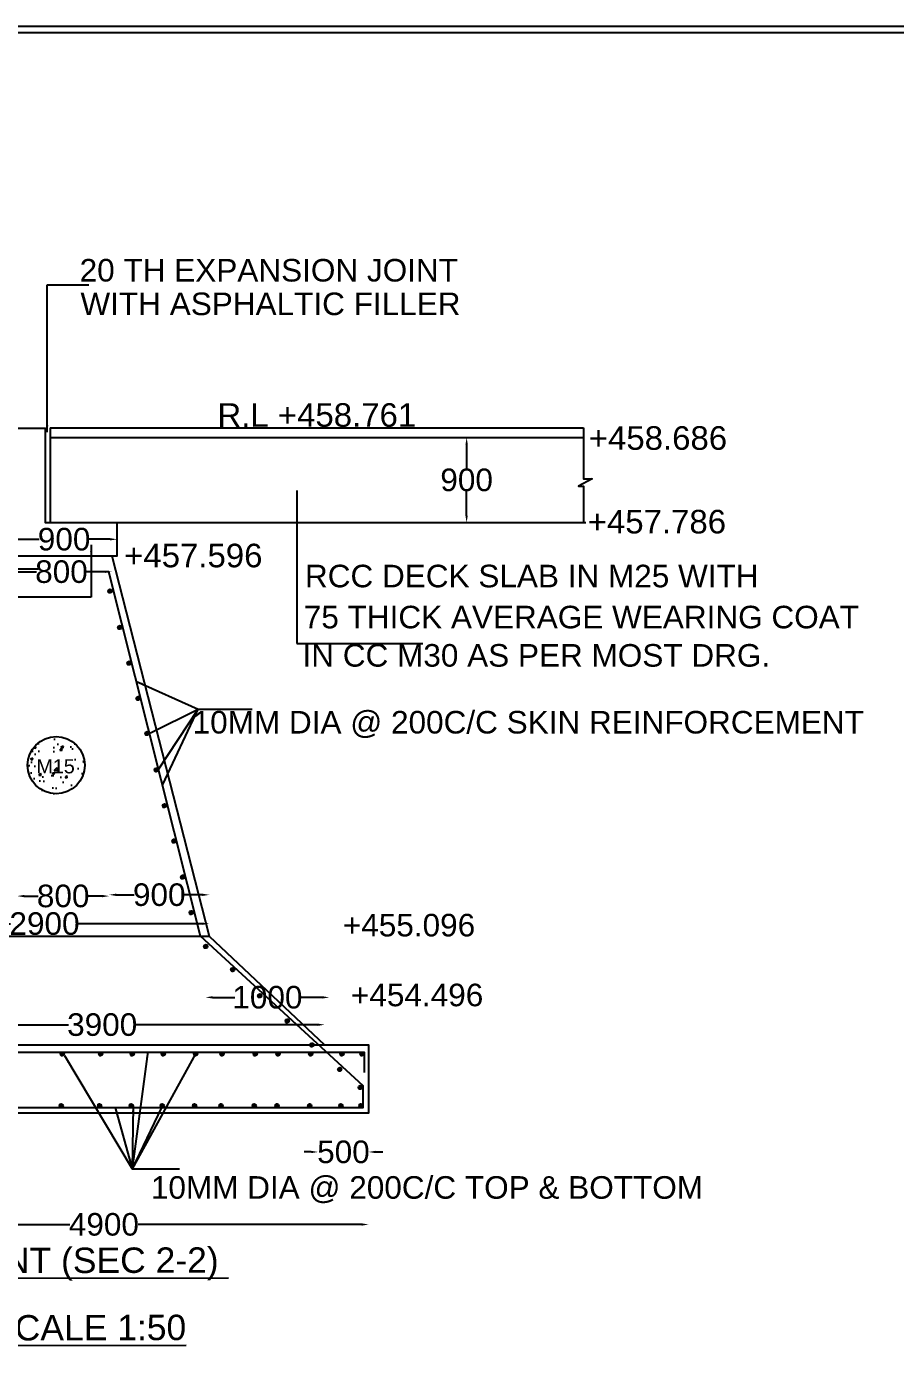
# Model space of a CAD drawing. Header units: inches. Extents: x 508123 to 525314, y -169988 to -157768.
# Drawn here: x 516558 to 519639, y -162481 to -157768 of the extents above; entities that cross this region are included whole.
import ezdxf

# ---------------------------------------------------------------- set-up
doc = ezdxf.new("R2010")
doc.units = ezdxf.units.IN
doc.header["$MEASUREMENT"] = 0
doc.layers.add('DRAWING', color=7, linetype='Continuous')
doc.layers.add('TEXT', color=7, linetype='Continuous')
doc.styles.get("Standard").update_dxf_attribs({"font": 'arial.ttf', "height": 80})
doc.dimstyles.new('ST100', dxfattribs={"dimtxt": 100, "dimasz": 25, "dimexe": 0, "dimexo": 300, "dimgap": 0.09, "dimtad": 0, "dimtih": 1, "dimtoh": 1, "dimdec": 0, "dimzin": 0, "dimdsep": 46, "dimtxsty": 'Standard', "dimcen": 0, "dimse1": 1, "dimse2": 1, "dimadec": 0, "dimazin": 0, "dimtfac": 1, "dimtdec": 0, "dimtofl": 0, "dimtmove": 0, "dimatfit": 3, "dimfxl": 2000, "dimtolj": 1, "dimtzin": 0, "dimarcsym": 0})

# ---------------------------------------------------------------- blocks, each defined once
blk = doc.blocks.new('*D65')
at = {"layer": 'Defpoints', "color": 0, "ltscale": 0.4, "transparency": 16777216}
for p in [(516503.5, -159583.5), (516879.5, -159584.8), (516879.5, -159584.8)]:
    blk.add_point(p, dxfattribs=at)
at = {"layer": 'DRAWING', "color": 0, "lineweight": -2, "ltscale": 0.4, "transparency": 16777216}
for p, q in [((516528.5, -159584.8), (516603.2, -159584.8)), ((516854.5, -159584.8), (516779.8, -159584.8))]:
    blk.add_line(p, q, dxfattribs=at)
at = {"layer": 'DRAWING', "color": 0, "ltscale": 0.4, "transparency": 16777216}
for points in [[(516528.5, -159580.6), (516528.5, -159588.9), (516503.5, -159584.8)], [(516854.5, -159580.6), (516854.5, -159588.9), (516879.5, -159584.8)]]:
    blk.add_solid(points, dxfattribs=at)
at = {"layer": 'DRAWING', "color": 0, "ltscale": 0.4, "transparency": 16777216, "insert": (516691.5, -159584.8), "char_height": 80, "attachment_point": 5}
blk.add_mtext('\\A1;900', dxfattribs=at)
blk = doc.blocks.new('*D66')
at = {"layer": 'Defpoints', "color": 0, "ltscale": 0.4, "transparency": 16777216}
for p in [(516503.5, -159644), (516861, -159644), (516861, -159700)]:
    blk.add_point(p, dxfattribs=at)
at = {"layer": 'DRAWING', "color": 0, "lineweight": -2, "ltscale": 0.4, "transparency": 16777216}
for p, q in [((516528.5, -159700), (516593.9, -159700)), ((516836, -159700), (516770.6, -159700))]:
    blk.add_line(p, q, dxfattribs=at)
at = {"layer": 'DRAWING', "color": 0, "ltscale": 0.4, "transparency": 16777216}
for points in [[(516528.5, -159695.8), (516528.5, -159704.2), (516503.5, -159700)], [(516836, -159695.8), (516836, -159704.2), (516861, -159700)]]:
    blk.add_solid(points, dxfattribs=at)
at = {"layer": 'DRAWING', "color": 0, "ltscale": 0.4, "transparency": 16777216, "insert": (516682.2, -159700), "char_height": 80, "attachment_point": 5}
blk.add_mtext('\\A1;800', dxfattribs=at)
blk = doc.blocks.new('*D67')
at = {"layer": 'Defpoints', "color": 0, "ltscale": 0.4, "transparency": 16777216}
for p in [(518148, -159224), (518118.5, -159525.5), (518118.5, -159525.5)]:
    blk.add_point(p, dxfattribs=at)
at = {"layer": 'DRAWING', "color": 0, "lineweight": -2, "ltscale": 0.4, "transparency": 16777216}
for p, q in [((518118.5, -159249), (518118.5, -159333.8)), ((518118.5, -159500.5), (518118.5, -159415.7))]:
    blk.add_line(p, q, dxfattribs=at)
at = {"layer": 'DRAWING', "color": 0, "ltscale": 0.4, "transparency": 16777216}
for points in [[(518114.3, -159249), (518122.7, -159249), (518118.5, -159224)], [(518114.3, -159500.5), (518122.7, -159500.5), (518118.5, -159525.5)]]:
    blk.add_solid(points, dxfattribs=at)
at = {"layer": 'DRAWING', "color": 0, "ltscale": 0.4, "transparency": 16777216, "insert": (518118.5, -159374.7), "char_height": 80, "attachment_point": 5}
blk.add_mtext('\\A1;900', dxfattribs=at)
blk = doc.blocks.new('*D69')
at = {"layer": 'Defpoints', "color": 0, "ltscale": 0.4, "transparency": 16777216}
for p in [(516525, -160844.2), (516851.5, -160844.2), (516851.5, -160849.5)]:
    blk.add_point(p, dxfattribs=at)
at = {"layer": 'DRAWING', "color": 0, "lineweight": -2, "ltscale": 0.4, "transparency": 16777216}
for p, q in [((516550, -160849.5), (516599.9, -160849.5)), ((516826.5, -160849.5), (516776.6, -160849.5))]:
    blk.add_line(p, q, dxfattribs=at)
at = {"layer": 'DRAWING', "color": 0, "ltscale": 0.4, "transparency": 16777216}
for points in [[(516550, -160845.3), (516550, -160853.7), (516525, -160849.5)], [(516826.5, -160845.3), (516826.5, -160853.7), (516851.5, -160849.5)]]:
    blk.add_solid(points, dxfattribs=at)
at = {"layer": 'DRAWING', "color": 0, "ltscale": 0.4, "transparency": 16777216, "insert": (516688.2, -160849.5), "char_height": 80, "attachment_point": 5}
blk.add_mtext('\\A1;800', dxfattribs=at)
blk = doc.blocks.new('*D70')
at = {"layer": 'Defpoints', "color": 0, "ltscale": 0.4, "transparency": 16777216}
for p in [(516851.5, -160849.5), (517206, -160845), (517206, -160991.5)]:
    blk.add_point(p, dxfattribs=at)
at = {"layer": 'DRAWING', "color": 0, "lineweight": -2, "ltscale": 0.4, "transparency": 16777216}
for p, q in [((516876.5, -160845), (516940.4, -160845)), ((517181, -160845), (517117.1, -160845))]:
    blk.add_line(p, q, dxfattribs=at)
at = {"layer": 'DRAWING', "color": 0, "ltscale": 0.4, "transparency": 16777216}
for points in [[(516876.5, -160840.8), (516876.5, -160849.2), (516851.5, -160845)], [(517181, -160840.8), (517181, -160849.2), (517206, -160845)]]:
    blk.add_solid(points, dxfattribs=at)
at = {"layer": 'DRAWING', "color": 0, "ltscale": 0.4, "transparency": 16777216, "insert": (517028.8, -160845), "char_height": 80, "attachment_point": 5}
blk.add_mtext('\\A1;900', dxfattribs=at)
blk = doc.blocks.new('*D71')
at = {"layer": 'Defpoints', "color": 0, "ltscale": 0.4, "transparency": 16777216}
for p in [(517206, -160947.4), (516038, -160991.5), (517206, -160991.5)]:
    blk.add_point(p, dxfattribs=at)
at = {"layer": 'DRAWING', "color": 0, "lineweight": -2, "ltscale": 0.4, "transparency": 16777216}
for p, q in [((516063, -160947.4), (516501.9, -160947.4)), ((517181, -160947.4), (516742.1, -160947.4))]:
    blk.add_line(p, q, dxfattribs=at)
at = {"layer": 'DRAWING', "color": 0, "ltscale": 0.4, "transparency": 16777216}
for points in [[(516063, -160943.3), (516063, -160951.6), (516038, -160947.4)], [(517181, -160943.3), (517181, -160951.6), (517206, -160947.4)]]:
    blk.add_solid(points, dxfattribs=at)
at = {"layer": 'DRAWING', "color": 0, "ltscale": 0.4, "transparency": 16777216, "insert": (516622, -160947.4), "char_height": 80, "attachment_point": 5}
blk.add_mtext('\\A1;2900', dxfattribs=at)
blk = doc.blocks.new('*D72')
at = {"layer": 'Defpoints', "color": 0, "ltscale": 0.4, "transparency": 16777216}
for p in [(516038, -161301), (517615, -161305.5), (517615, -161377)]:
    blk.add_point(p, dxfattribs=at)
at = {"layer": 'DRAWING', "color": 0, "lineweight": -2, "ltscale": 0.4, "transparency": 16777216}
for p, q in [((516063, -161305.5), (516707.1, -161305.5)), ((517590, -161305.5), (516945.9, -161305.5))]:
    blk.add_line(p, q, dxfattribs=at)
at = {"layer": 'DRAWING', "color": 0, "ltscale": 0.4, "transparency": 16777216}
for points in [[(516063, -161301.3), (516063, -161309.7), (516038, -161305.5)], [(517590, -161301.3), (517590, -161309.7), (517615, -161305.5)]]:
    blk.add_solid(points, dxfattribs=at)
at = {"layer": 'DRAWING', "color": 0, "ltscale": 0.4, "transparency": 16777216, "insert": (516826.5, -161305.5), "char_height": 80, "attachment_point": 5}
blk.add_mtext('\\A1;3900', dxfattribs=at)
blk = doc.blocks.new('*D73')
at = {"layer": 'Defpoints', "color": 0, "ltscale": 0.4, "transparency": 16777216}
for p in [(517193, -161193), (517631.5, -161193), (517631.5, -161208.5)]:
    blk.add_point(p, dxfattribs=at)
at = {"layer": 'DRAWING', "color": 0, "lineweight": -2, "ltscale": 0.4, "transparency": 16777216}
for p, q in [((517218, -161208.5), (517296.6, -161208.5)), ((517606.5, -161208.5), (517527.9, -161208.5))]:
    blk.add_line(p, q, dxfattribs=at)
at = {"layer": 'DRAWING', "color": 0, "ltscale": 0.4, "transparency": 16777216}
for points in [[(517218, -161204.3), (517218, -161212.7), (517193, -161208.5)], [(517606.5, -161204.3), (517606.5, -161212.7), (517631.5, -161208.5)]]:
    blk.add_solid(points, dxfattribs=at)
at = {"layer": 'DRAWING', "color": 0, "ltscale": 0.4, "transparency": 16777216, "insert": (517412.2, -161208.5), "char_height": 80, "attachment_point": 5}
blk.add_mtext('\\A1;1000', dxfattribs=at)
blk = doc.blocks.new('*D78')
at = {"layer": 'Defpoints', "color": 0, "ltscale": 0.4, "transparency": 16777216}
for p in [(517592.5, -161619.5), (517771, -161619.5), (517592.5, -161756.5)]:
    blk.add_point(p, dxfattribs=at)
at = {"layer": 'DRAWING', "color": 0, "lineweight": -2, "ltscale": 0.4, "transparency": 16777216}
for p, q in [((517567.5, -161756.5), (517542.5, -161756.5)), ((517796, -161756.5), (517821, -161756.5))]:
    blk.add_line(p, q, dxfattribs=at)
at = {"layer": 'DRAWING', "color": 0, "ltscale": 0.4, "transparency": 16777216}
for points in [[(517567.5, -161752.3), (517567.5, -161760.7), (517592.5, -161756.5)], [(517796, -161752.3), (517796, -161760.7), (517771, -161756.5)]]:
    blk.add_solid(points, dxfattribs=at)
at = {"layer": 'DRAWING', "color": 0, "ltscale": 0.4, "transparency": 16777216, "insert": (517681.8, -161756.5), "char_height": 80, "attachment_point": 5}
blk.add_mtext('\\A1;500', dxfattribs=at)
blk = doc.blocks.new('*D79')
at = {"layer": 'Defpoints', "color": 0, "ltscale": 0.4, "transparency": 16777216}
for p in [(515894, -161619.5), (517771, -161619.5), (517771, -162013.5)]:
    blk.add_point(p, dxfattribs=at)
at = {"layer": 'DRAWING', "color": 0, "lineweight": -2, "ltscale": 0.4, "transparency": 16777216}
for p, q in [((515919, -162013.5), (516711.5, -162013.5)), ((517746, -162013.5), (516953.5, -162013.5))]:
    blk.add_line(p, q, dxfattribs=at)
at = {"layer": 'DRAWING', "color": 0, "ltscale": 0.4, "transparency": 16777216}
for points in [[(515919, -162009.3), (515919, -162017.7), (515894, -162013.5)], [(517746, -162009.3), (517746, -162017.7), (517771, -162013.5)]]:
    blk.add_solid(points, dxfattribs=at)
at = {"layer": 'DRAWING', "color": 0, "ltscale": 0.4, "transparency": 16777216, "insert": (516832.5, -162013.5), "char_height": 80, "attachment_point": 5}
blk.add_mtext('\\A1;4900', dxfattribs=at)

msp = doc.modelspace()

# ---------------------------------------------------------------- hatches: boundary and pattern name
at = {"layer": 'DRAWING', "ltscale": 0.4}
h = msp.add_hatch(dxfattribs=at)
h.set_pattern_fill('ANSI31', color=256, scale=0.65, style=0)
h.set_pattern_definition([(315, (185182.4, -265886.525), (-0.057452425971, -0.057452425971), [])])
h.paths.add_polyline_path([(516847.5, -159768.5, 1), (516860.5, -159768.5, 1)])
h = msp.add_hatch(dxfattribs=at)
h.set_pattern_fill('ANSI31', color=256, scale=0.65, style=0)
h.set_pattern_definition([(315, (185217.4, -266015.025), (-0.057452425971, -0.057452425971), [])])
h.paths.add_polyline_path([(516882.5, -159897, 1), (516895.5, -159897, 1)])
h = msp.add_hatch(dxfattribs=at)
h.set_pattern_fill('ANSI31', color=256, scale=0.65, style=0)
h.set_pattern_definition([(315, (185250.4, -266141.525), (-0.057452425971, -0.057452425971), [])])
h.paths.add_polyline_path([(516915.5, -160023.5, 1), (516928.5, -160023.5, 1)])
h = msp.add_hatch(dxfattribs=at)
h.set_pattern_fill('ANSI31', color=256, scale=0.65, style=0)
h.set_pattern_definition([(315, (185281.9, -266266.525), (-0.057452425971, -0.057452425971), [])])
h.paths.add_polyline_path([(516947, -160148.5, 1), (516960, -160148.5, 1)])
h = msp.add_hatch(dxfattribs=at)
h.set_pattern_fill('AR-CONC', color=256, scale=12.893543, angle=0.14120308, style=0)
h.set_pattern_definition([(50.141203, (19465.314, -630.33), (92.499912, -7.863036), [9.670158, -106.371733]), (355.141203, (19465.31, -630.33), (-18.128922, 96.939836), [7.736126, -85.097386]), (100.592603, (19473.02, -630.99), (74.371058, 89.076741), [8.218369, -90.402062]), (46.325403, (19465.25, -604.54), (137.657364, -21.00208), [14.505236, -159.5576]), (96.776803, (19476.72, -606.3), (120.201244, 125.894923), [12.327554, -135.603072]), (351.325403, (19465.25, -604.54), (120.201146, 125.895017), [11.60419, -127.64608]), (21.141203, (19478.16, -610.96), (77.09017, -51.722013), [9.670158, -106.371733]), (326.141203, (19478.16, -610.96), (31.141452, 93.574567), [7.736126, -85.097386]), (71.592603, (19484.58, -615.27), (108.231654, 41.852469), [8.218369, -90.402062]), (37.641203, (19465.314, -630.33), (1.4620525, 42.925547), [0, -84.065903, 0, -86.386741, 0, -85.419725]), (7.641203, (19465.314, -630.33), (33.7935554, 50.9370826), [0, -49.253336, 0, -82.1318714, 0, -32.556197]), (327.641203, (19436.56, -630.402), (68.8355854, -2.7384882), [0, -32.2338585, 0, -100.5696385, 0, -133.448174]), (317.641203, (19423.67, -630.434), (75.1613245, 13.092351), [0, -41.904016, 0, -66.788555, 0, -94.767544])])
h.paths.add_polyline_path([(516561.99988, -160385.6263, 1), (516764.74739, -160385.6263, 1)])
h.paths.add_polyline_path([(516580.80165, -160352.19992), (516733.70023, -160351.82311), (516733.88767, -160427.88017), (516580.98909, -160428.25699)], flags=24)
h = msp.add_hatch(dxfattribs=at)
h.set_pattern_fill('ANSI31', color=256, scale=0.65, style=0)
h.set_pattern_definition([(315, (185313.9, -266391.025), (-0.057452425971, -0.057452425971), [])])
h.paths.add_polyline_path([(516979, -160273, 1), (516992, -160273, 1)])
h = msp.add_hatch(dxfattribs=at)
h.set_pattern_fill('ANSI31', color=256, scale=0.65, style=0)
h.set_pattern_definition([(315, (185346.4, -266520.025), (-0.057452425971, -0.057452425971), [])])
h.paths.add_polyline_path([(517011.5, -160402, 1), (517024.5, -160402, 1)])
h = msp.add_hatch(dxfattribs=at)
h.set_pattern_fill('ANSI31', color=256, scale=0.65, style=0)
h.set_pattern_definition([(315, (185375.4, -266647.025), (-0.057452425971, -0.057452425971), [])])
h.paths.add_polyline_path([(517040.5, -160529, 1), (517053.5, -160529, 1)])
h = msp.add_hatch(dxfattribs=at)
h.set_pattern_fill('ANSI31', color=256, scale=0.65, style=0)
h.set_pattern_definition([(315, (185409.4, -266772.525), (-0.057452425971, -0.057452425971), [])])
h.paths.add_polyline_path([(517074.5, -160654.5, 1), (517087.5, -160654.5, 1)])
h = msp.add_hatch(dxfattribs=at)
h.set_pattern_fill('ANSI31', color=256, scale=0.65, style=0)
h.set_pattern_definition([(315, (185439.9, -266900.025), (-0.057452425971, -0.057452425971), [])])
h.paths.add_polyline_path([(517105, -160782, 1), (517118, -160782, 1)])
h = msp.add_hatch(dxfattribs=at)
h.set_pattern_fill('ANSI31', color=256, scale=0.65, style=0)
h.set_pattern_definition([(315, (185470.4, -267026.025), (-0.057452425971, -0.057452425971), [])])
h.paths.add_polyline_path([(517135.5, -160908, 1), (517148.5, -160908, 1)])
h = msp.add_hatch(dxfattribs=at)
h.set_pattern_fill('ANSI31', color=256, scale=0.65, style=0)
h.set_pattern_definition([(315, (185521.9, -267146.025), (-0.057452425971, -0.057452425971), [])])
h.paths.add_polyline_path([(517187, -161028, 1), (517200, -161028, 1)])
h = msp.add_hatch(dxfattribs=at)
h.set_pattern_fill('ANSI31', color=256, scale=0.65, style=0)
h.set_pattern_definition([(315, (185617.9, -267228.025), (-0.057452425971, -0.057452425971), [])])
h.paths.add_polyline_path([(517283, -161110, 1), (517296, -161110, 1)])
h = msp.add_hatch(dxfattribs=at)
h.set_pattern_fill('ANSI31', color=256, scale=0.65, style=0)
h.set_pattern_definition([(315, (185713.4, -267321.025), (-0.057452425971, -0.057452425971), [])])
h.paths.add_polyline_path([(517378.5, -161203, 1), (517391.5, -161203, 1)])
h = msp.add_hatch(dxfattribs=at)
h.set_pattern_fill('ANSI31', color=256, scale=0.65, style=0)
h.set_pattern_definition([(315, (185810.9, -267410.025), (-0.057452425971, -0.057452425971), [])])
h.paths.add_polyline_path([(517476, -161292, 1), (517489, -161292, 1)])
h = msp.add_hatch(dxfattribs=at)
h.set_pattern_fill('ANSI31', color=256, scale=0.65, style=0)
h.set_pattern_definition([(315, (185898.4, -267495.025), (-0.057452425971, -0.057452425971), [])])
h.paths.add_polyline_path([(517563.5, -161377, 1), (517576.5, -161377, 1)])
h = msp.add_hatch(dxfattribs=at)
h.set_pattern_fill('ANSI31', color=256, scale=0.65, style=0)
h.set_pattern_definition([(315, (185013.4, -267527.025), (-0.057452425971, -0.057452425971), [])])
h.paths.add_polyline_path([(516678.5, -161409, 1), (516691.5, -161409, 1)])
h = msp.add_hatch(dxfattribs=at)
h.set_pattern_fill('ANSI31', color=256, scale=0.65, style=0)
h.set_pattern_definition([(315, (185149.4, -267527.025), (-0.057452425971, -0.057452425971), [])])
h.paths.add_polyline_path([(516814.5, -161409, 1), (516827.5, -161409, 1)])
h = msp.add_hatch(dxfattribs=at)
h.set_pattern_fill('ANSI31', color=256, scale=0.65, style=0)
h.set_pattern_definition([(315, (185261.4, -267527.025), (-0.057452425971, -0.057452425971), [])])
h.paths.add_polyline_path([(516926.5, -161409, 1), (516939.5, -161409, 1)])
h = msp.add_hatch(dxfattribs=at)
h.set_pattern_fill('ANSI31', color=256, scale=0.65, style=0)
h.set_pattern_definition([(315, (185371.4, -267527.025), (-0.057452425971, -0.057452425971), [])])
h.paths.add_polyline_path([(517036.5, -161409, 1), (517049.5, -161409, 1)])
h = msp.add_hatch(dxfattribs=at)
h.set_pattern_fill('ANSI31', color=256, scale=0.65, style=0)
h.set_pattern_definition([(315, (185485.9, -267527.025), (-0.057452425971, -0.057452425971), [])])
h.paths.add_polyline_path([(517151, -161409, 1), (517164, -161409, 1)])
h = msp.add_hatch(dxfattribs=at)
h.set_pattern_fill('ANSI31', color=256, scale=0.65, style=0)
h.set_pattern_definition([(315, (185579.9, -267527.025), (-0.057452425971, -0.057452425971), [])])
h.paths.add_polyline_path([(517245, -161409, 1), (517258, -161409, 1)])
h = msp.add_hatch(dxfattribs=at)
h.set_pattern_fill('ANSI31', color=256, scale=0.65, style=0)
h.set_pattern_definition([(315, (185697.4, -267527.025), (-0.057452425971, -0.057452425971), [])])
h.paths.add_polyline_path([(517362.5, -161409, 1), (517375.5, -161409, 1)])
h = msp.add_hatch(dxfattribs=at)
h.set_pattern_fill('ANSI31', color=256, scale=0.65, style=0)
h.set_pattern_definition([(315, (185778.4, -267527.025), (-0.057452425971, -0.057452425971), [])])
h.paths.add_polyline_path([(517443.5, -161409, 1), (517456.5, -161409, 1)])
h = msp.add_hatch(dxfattribs=at)
h.set_pattern_fill('ANSI31', color=256, scale=0.65, style=0)
h.set_pattern_definition([(315, (185894.4, -267527.025), (-0.057452425971, -0.057452425971), [])])
h.paths.add_polyline_path([(517559.5, -161409, 1), (517572.5, -161409, 1)])
h = msp.add_hatch(dxfattribs=at)
h.set_pattern_fill('ANSI31', color=256, scale=0.65, style=0)
h.set_pattern_definition([(315, (186004.9, -267527.025), (-0.057452425971, -0.057452425971), [])])
h.paths.add_polyline_path([(517670, -161409, 1), (517683, -161409, 1)])
h = msp.add_hatch(dxfattribs=at)
h.set_pattern_fill('ANSI31', color=256, scale=0.65, style=0)
h.set_pattern_definition([(315, (186075.9, -267527.025), (-0.057452425971, -0.057452425971), [])])
h.paths.add_polyline_path([(517741, -161409, 1), (517754, -161409, 1)])
h = msp.add_hatch(dxfattribs=at)
h.set_pattern_fill('ANSI31', color=256, scale=0.65, style=0)
h.set_pattern_definition([(315, (185996.9, -267581.525), (-0.057452425971, -0.057452425971), [])])
h.paths.add_polyline_path([(517662, -161463.5, 1), (517675, -161463.5, 1)])
h = msp.add_hatch(dxfattribs=at)
h.set_pattern_fill('ANSI31', color=256, scale=0.65, style=0)
h.set_pattern_definition([(315, (186069.9, -267645.525), (-0.057452425971, -0.057452425971), [])])
h.paths.add_polyline_path([(517735, -161527.5, 1), (517748, -161527.5, 1)])
h = msp.add_hatch(dxfattribs=at)
h.set_pattern_fill('ANSI31', color=256, scale=0.65, style=0)
h.set_pattern_definition([(45, (185009.9, -55474.475), (-0.057452425971, 0.057452425971), [])])
h.paths.add_polyline_path([(516688, -161592.5, 1), (516675, -161592.5, 1)])
h = msp.add_hatch(dxfattribs=at)
h.set_pattern_fill('ANSI31', color=256, scale=0.65, style=0)
h.set_pattern_definition([(45, (185145.9, -55474.475), (-0.057452425971, 0.057452425971), [])])
h.paths.add_polyline_path([(516824, -161592.5, 1), (516811, -161592.5, 1)])
h = msp.add_hatch(dxfattribs=at)
h.set_pattern_fill('ANSI31', color=256, scale=0.65, style=0)
h.set_pattern_definition([(45, (185257.9, -55474.475), (-0.057452425971, 0.057452425971), [])])
h.paths.add_polyline_path([(516936, -161592.5, 1), (516923, -161592.5, 1)])
h = msp.add_hatch(dxfattribs=at)
h.set_pattern_fill('ANSI31', color=256, scale=0.65, style=0)
h.set_pattern_definition([(45, (185367.9, -55474.475), (-0.057452425971, 0.057452425971), [])])
h.paths.add_polyline_path([(517046, -161592.5, 1), (517033, -161592.5, 1)])
h = msp.add_hatch(dxfattribs=at)
h.set_pattern_fill('ANSI31', color=256, scale=0.65, style=0)
h.set_pattern_definition([(45, (185482.4, -55474.475), (-0.057452425971, 0.057452425971), [])])
h.paths.add_polyline_path([(517160.5, -161592.5, 1), (517147.5, -161592.5, 1)])
h = msp.add_hatch(dxfattribs=at)
h.set_pattern_fill('ANSI31', color=256, scale=0.65, style=0)
h.set_pattern_definition([(45, (185576.4, -55474.475), (-0.057452425971, 0.057452425971), [])])
h.paths.add_polyline_path([(517254.5, -161592.5, 1), (517241.5, -161592.5, 1)])
h = msp.add_hatch(dxfattribs=at)
h.set_pattern_fill('ANSI31', color=256, scale=0.65, style=0)
h.set_pattern_definition([(45, (185693.9, -55474.475), (-0.057452425971, 0.057452425971), [])])
h.paths.add_polyline_path([(517372, -161592.5, 1), (517359, -161592.5, 1)])
h = msp.add_hatch(dxfattribs=at)
h.set_pattern_fill('ANSI31', color=256, scale=0.65, style=0)
h.set_pattern_definition([(45, (185774.9, -55474.475), (-0.057452425971, 0.057452425971), [])])
h.paths.add_polyline_path([(517453, -161592.5, 1), (517440, -161592.5, 1)])
h = msp.add_hatch(dxfattribs=at)
h.set_pattern_fill('ANSI31', color=256, scale=0.65, style=0)
h.set_pattern_definition([(45, (185890.9, -55474.475), (-0.057452425971, 0.057452425971), [])])
h.paths.add_polyline_path([(517569, -161592.5, 1), (517556, -161592.5, 1)])
h = msp.add_hatch(dxfattribs=at)
h.set_pattern_fill('ANSI31', color=256, scale=0.65, style=0)
h.set_pattern_definition([(45, (186001.4, -55474.475), (-0.057452425971, 0.057452425971), [])])
h.paths.add_polyline_path([(517679.5, -161592.5, 1), (517666.5, -161592.5, 1)])
h = msp.add_hatch(dxfattribs=at)
h.set_pattern_fill('ANSI31', color=256, scale=0.65, style=0)
h.set_pattern_definition([(45, (186072.4, -55474.475), (-0.057452425971, 0.057452425971), [])])
h.paths.add_polyline_path([(517750.5, -161592.5, 1), (517737.5, -161592.5, 1)])

# ---------------------------------------------------------------- linework, layer by layer
for points in [[(525314, -157767.5), (508123, -157767.5), (508123, -169988), (525314, -169988)], [(525291.90928, -157789.59072), (508145.09072, -157789.59072), (508145.09072, -169965.90928), (525291.90928, -169965.90928)], [(515894, -161377), (517771, -161377), (517771, -161619.5), (515894, -161619.5)]]:
    msp.add_lwpolyline(points, close=True, dxfattribs=at)
for points in [[(516503.5, -159644), (516503.5, -159190.5), (516624, -159190.5), (516624, -159525.5), (518541.5, -159525.5)], [(516642, -159190), (518533, -159190)], [(516642, -159190), (516642, -159525.5)], [(516642, -159224), (518533, -159224)], [(518533, -159190), (518533, -159371), (518564, -159371), (518515, -159396.5), (518532.5, -159396.5), (518532.5, -159525.5)], [(516861, -159644), (516879.5, -159644), (516879.5, -159525.5)], [(516038, -160991.5), (516503.5, -159644), (516861, -159644), (517206, -160991.5)], [(516067.5, -161599), (516067.5, -160991.5), (516512.5, -159689.5), (516600, -159689.5)], [(517752, -161563), (517752, -161522.5), (517174.5, -160991.5), (516849.5, -159700), (516763.5, -159700)], [(516038, -161377), (516038, -160991.5), (517206, -160991.5), (517615, -161377)], [(515909, -161402.5), (517444, -161402.5)], [(517444, -161402.5), (517755.5, -161402.5), (517755.5, -161474.5)], [(517440.5, -161599), (517752, -161599), (517752, -161563)], [(515905.5, -161599), (517440.5, -161599)]]:
    msp.add_lwpolyline(points, dxfattribs=at)
for centre, radius in [((516854, -159768.5), 6.5), ((516889, -159897), 6.5), ((516922, -160023.5), 6.5), ((516953.5, -160148.5), 6.5), ((516663.37363, -160385.6263), 101.37376), ((516985.5, -160273), 6.5), ((517018, -160402), 6.5), ((517047, -160529), 6.5), ((517081, -160654.5), 6.5), ((517111.5, -160782), 6.5), ((517142, -160908), 6.5), ((517193.5, -161028), 6.5), ((517289.5, -161110), 6.5), ((517385, -161203), 6.5), ((517482.5, -161292), 6.5), ((517570, -161377), 6.5), ((516685, -161409), 6.5), ((516821, -161409), 6.5), ((516933, -161409), 6.5), ((517043, -161409), 6.5), ((517157.5, -161409), 6.5), ((517251.5, -161409), 6.5), ((517369, -161409), 6.5), ((517450, -161409), 6.5), ((517566, -161409), 6.5), ((517676.5, -161409), 6.5), ((517747.5, -161409), 6.5), ((517668.5, -161463.5), 6.5), ((517741.5, -161527.5), 6.5), ((516681.5, -161592.5), 6.5), ((516817.5, -161592.5), 6.5), ((516929.5, -161592.5), 6.5), ((517039.5, -161592.5), 6.5), ((517154, -161592.5), 6.5), ((517248, -161592.5), 6.5), ((517365.5, -161592.5), 6.5), ((517446.5, -161592.5), 6.5), ((517562.5, -161592.5), 6.5), ((517673, -161592.5), 6.5), ((517744, -161592.5), 6.5)]:
    msp.add_circle(centre, radius, dxfattribs=at)

# ---------------------------------------------------------------- texts
at = {"layer": 'DRAWING', "color": 7}
for s, height, p in [('R.L +458.761', 83.6111111, (517235.12594, -159186.21167)), ('+458.686', 83.611111, (518551.62594, -159267.71167)), ('+457.786', 83.611111, (518547.84179, -159564.19848)), ('+457.596', 83.611111, (516904.34183, -159684.19838))]:
    msp.add_text(s, height=height, rotation=0.01749124, dxfattribs=at).set_placement(p)
at = {"layer": 'TEXT'}
for s, p in [('20 TH EXPANSION JOINT', (516746.57195, -158671.13205)), ('WITH ASPHALTIC FILLER', (516749.45158, -158790.18444)), ('RCC DECK SLAB IN M25 WITH', (517545.42172, -159755.00188)), ('75 THICK AVERAGE WEARING COAT', (517541.23265, -159900.46172)), ('IN CC M30 AS PER MOST DRG.', (517536.73753, -160036.23)), ('10MM DIA @ 200C/C SKIN REINFORCEMENT', (517147.14174, -160273.25504)), ('+455.096', (517679.66043, -160992.43876)), ('+454.496', (517708.38504, -161239.96438)), ('10MM DIA @ 200C/C TOP & BOTTOM', (516999.10151, -161922.24138))]:
    msp.add_text(s, height=80, dxfattribs=at).set_placement(p)
for s, p in [('%%UABUTMENT (SEC 2-2) ', (515954.32826, -162187.51596)), ('%%USCALE 1:50', (516432.62632, -162424.93523))]:
    msp.add_text(s, height=90, rotation=0.14120308, dxfattribs=at).set_placement(p)
at = {"layer": 'TEXT', "insert": (516593.33242, -160364.66908), "char_height": 50, "width": 224.5694065, "attachment_point": 1, "rotation": 0.14120308}
msp.add_mtext('M15', dxfattribs=at)

# ---------------------------------------------------------------- dimensions: what is measured, and where the dimension line sits
at = {"layer": 'DRAWING', "ltscale": 0.4}
dim = msp.add_linear_dim(base=(518118.5, -159525.5), p1=(518148, -159224), p2=(518118.5, -159525.5), angle=90, text='900', dimstyle='ST100', dxfattribs=at)
dim.commit()
dim.dimension.update_dxf_attribs({"geometry": '*D67', "text_midpoint": (518118.5, -159374.75)})
for base, p1, p2, text, picture, middle in [((516879.5, -159584.75), (516503.5, -159583.5), (516879.5, -159584.75), '900', '*D65', (516691.5, -159584.75)), ((516861, -159700), (516503.5, -159644), (516861, -159644), '800', '*D66', (516682.25, -159700)), ((516851.5, -160849.5), (516524.97297, -160844.16216), (516851.5, -160844.16216), '800', '*D69', (516688.23649, -160849.5)), ((517206, -160845), (516851.5, -160849.5), (517206, -160991.5), '900', '*D70', (517028.75, -160845)), ((517206, -160947.42097), (516038, -160991.5), (517206, -160991.5), '2900', '*D71', (516622, -160947.42097)), ((517631.5, -161208.5), (517193, -161193), (517631.5, -161193), '1000', '*D73', (517412.25, -161208.5)), ((517615, -161305.5), (516038, -161301), (517615, -161377), '3900', '*D72', (516826.5, -161305.5)), ((517771, -162013.5), (515894, -161619.5), (517771, -161619.5), '4900', '*D79', (516832.5, -162013.5)), ((517592.5, -161756.5), (517771, -161619.5), (517592.5, -161619.5), '500', '*D78', (517681.75, -161756.5))]:
    dim = msp.add_linear_dim(base=base, p1=p1, p2=p2, text=text, dimstyle='ST100', dxfattribs=at)
    dim.commit()
    dim.dimension.update_dxf_attribs({"geometry": picture, "text_midpoint": middle})

# ---------------------------------------------------------------- leaders
for points in [[(516631.5, -159205.5), (516631.5, -158682.5), (516779.5, -158682.5)], [(517517, -159411.5), (517517, -159954.5), (517963.5, -159954.5)], [(516787.5, -159605), (516787.5, -159789.5), (515947, -159789.5)], [(516946, -160087.5), (517166.5, -160187), (517358, -160187)], [(516997.5, -160271), (517166.5, -160187)], [(517024.5, -160402), (517166.5, -160187)], [(517039.75838, -160456.05751), (517166.5, -160187)], [(516693, -161415), (516933, -161816.5)], [(516988.5, -161400.5), (516933, -161816.5)], [(517157.5, -161409), (516933, -161816.5)], [(516872.5, -161599), (516933, -161816.5)], [(516936, -161592.5), (516933, -161816.5)], [(517036.70899, -161598.37029), (516933, -161816.5), (517100, -161816.5)]]:
    msp.add_leader(points, dimstyle='ST100', override={"dimgap": 0.09, "dimtad": 0}, dxfattribs=at)

doc.saveas('drawing.dxf')
